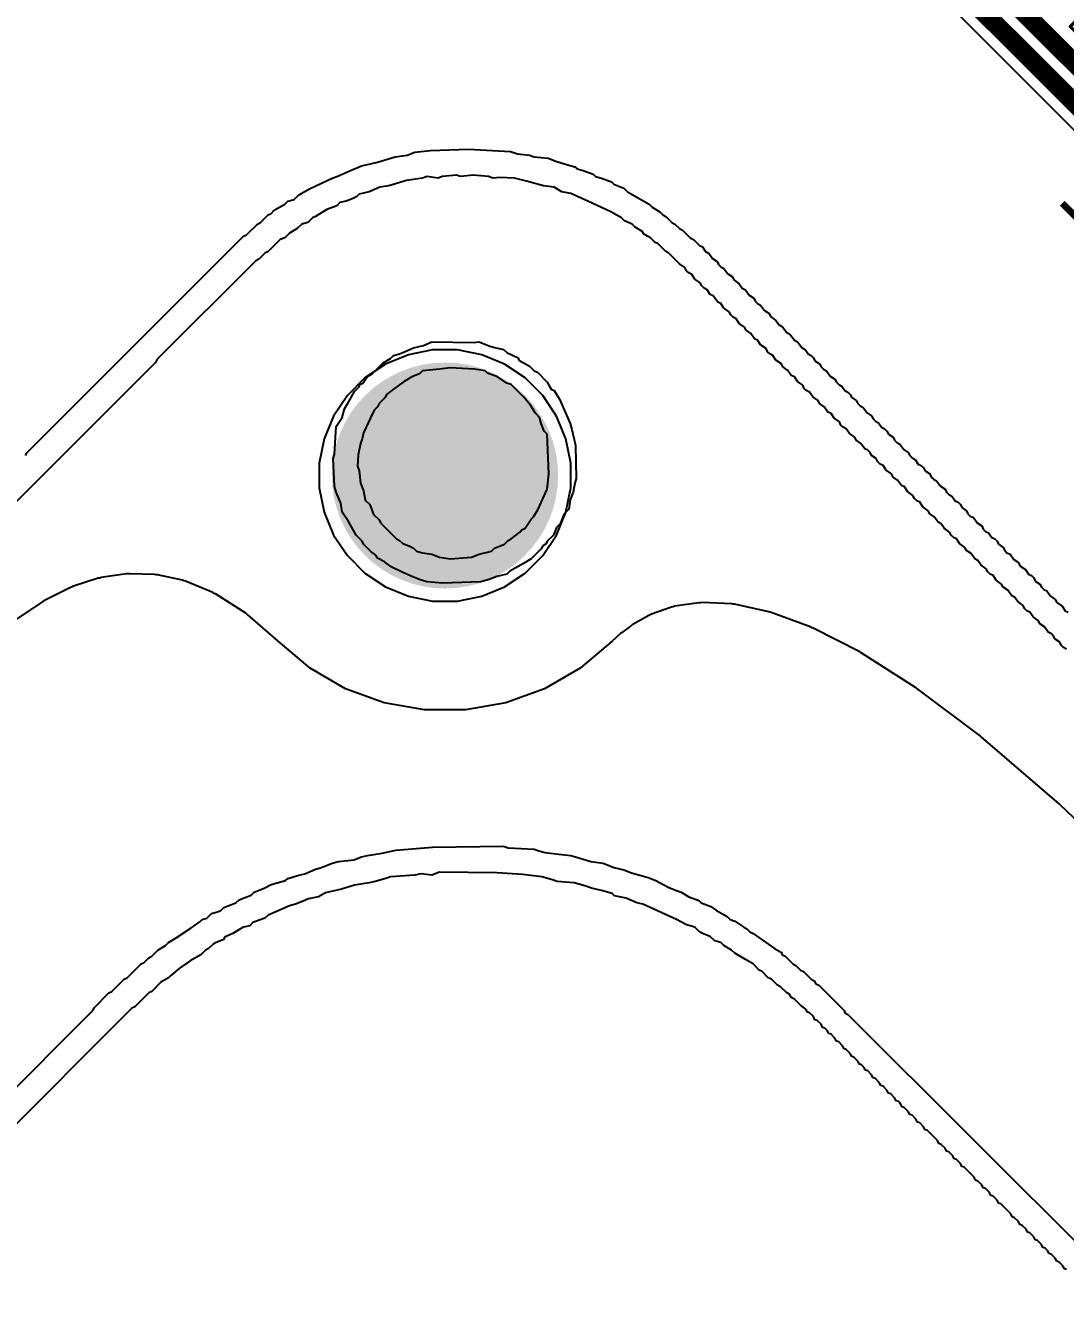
# Model space of a CAD drawing. Header units: millimetres. Extents: x 95 to 305, y 96 to 295.
# Drawn here: x 113.78 to 130.32, y 148.82 to 169.33 of the extents above; entities that cross this region are included whole.
import ezdxf

# ---------------------------------------------------------------- set-up
doc = ezdxf.new("R2010")
doc.units = ezdxf.units.MM
for name, color, linetype in [('BottomLayer', 5, 'Continuous'), ('BottomOverlay', 54, 'Continuous'), ('BottomSolder', 6, 'Continuous'), ('Mechanical13', 56, 'Continuous'), ('Mechanical15', 56, 'Continuous'), ('MultiLayer', 9, 'Continuous'), ('PadHoleLayer', 156, 'Continuous'), ('TopLayer', 1, 'Continuous'), ('TopSolder', 216, 'Continuous')]:
    doc.layers.add(name, color=color, linetype=linetype)
doc.styles.add('Arial', font='arial.ttf', dxfattribs={"height": 0.2})

# ---------------------------------------------------------------- blocks, each defined once
blk = doc.blocks.new('JST_XH_2_B_32')
at = {"layer": 'BottomLayer'}
blk.add_hatch(color=5, dxfattribs=at).paths.add_polyline_path([(-2.038, 1.313), (-0.463, 1.313), (-0.463, -0.263), (-2.038, -0.263)])
h = blk.add_hatch(color=5, dxfattribs=at)
edge = h.paths.add_edge_path()
edge.add_arc((1.25, 0.525), 0.787, 0, 360)
at = {"layer": 'BottomSolder'}
blk.add_hatch(color=6, dxfattribs=at).paths.add_polyline_path([(-2.088, 1.363), (-0.413, 1.363), (-0.413, -0.313), (-2.088, -0.313)])
h = blk.add_hatch(color=6, dxfattribs=at)
edge = h.paths.add_edge_path()
edge.add_arc((1.25, 0.525), 0.837, 0, 360)
at = {"layer": 'MultiLayer'}
h = blk.add_hatch(color=9, dxfattribs=at)
edge = h.paths.add_edge_path()
edge.add_arc((1.25, 0.525), 0.787, 0, 360)
at = {"layer": 'PadHoleLayer'}
h = blk.add_hatch(color=156, dxfattribs=at)
edge = h.paths.add_edge_path()
edge.add_arc((-1.25, 0.525), 0.525, 0, 360)
h = blk.add_hatch(color=156, dxfattribs=at)
edge = h.paths.add_edge_path()
edge.add_arc((1.25, 0.525), 0.525, 0, 360)
at = {"layer": 'TopLayer'}
blk.add_hatch(color=1, dxfattribs=at).paths.add_polyline_path([(-2.038, 1.313), (-0.463, 1.313), (-0.463, -0.263), (-2.038, -0.263)])
h = blk.add_hatch(color=1, dxfattribs=at)
edge = h.paths.add_edge_path()
edge.add_arc((1.25, 0.525), 0.787, 0, 360)
at = {"layer": 'TopSolder'}
blk.add_hatch(color=216, dxfattribs=at).paths.add_polyline_path([(-2.088, 1.363), (-0.413, 1.363), (-0.413, -0.313), (-2.088, -0.313)])
h = blk.add_hatch(color=216, dxfattribs=at)
edge = h.paths.add_edge_path()
edge.add_arc((1.25, 0.525), 0.837, 0, 360)
at = {"layer": 'BottomOverlay', "const_width": 0.127}
for points in [[(-3.7, 2.875), (-3.7, -2.875)], [(-3.7, 2.875), (3.7, 2.875)], [(3.7, 2.875), (3.7, -2.875)], [(-3.7, -2.875), (3.7, -2.875)]]:
    blk.add_lwpolyline(points, dxfattribs=at)
at = {"layer": 'BottomOverlay'}
for points, const_width in [([(-3.732, 2.875, 1), (-3.668, 2.875, 1)], 0.0635), ([(-3.732, 2.875, 1), (-3.668, 2.875, 1)], 0.0635), ([(3.668, 2.875, 1), (3.732, 2.875, 1)], 0.0635), ([(3.668, 2.875, 1), (3.732, 2.875, 1)], 0.0635), ([(-4.35, 0.525, 1), (-4.55, 0.525, 1)], 0.2), ([(-4.6, 0.525, 1), (-4.5, 0.525, 1)], 0.1), ([(-4.4, 0.525, 1), (-4.3, 0.525, 1)], 0.1), ([(-3.732, -2.875, 1), (-3.668, -2.875, 1)], 0.0635), ([(-3.732, -2.875, 1), (-3.668, -2.875, 1)], 0.0635), ([(3.668, -2.875, 1), (3.732, -2.875, 1)], 0.0635), ([(3.668, -2.875, 1), (3.732, -2.875, 1)], 0.0635)]:
    blk.add_lwpolyline(points, format="xyb", close=True, dxfattribs=dict(at, const_width=const_width))
at = {"layer": 'Mechanical13', "const_width": 0.127}
for points in [[(-3.7, 2.875), (-3.7, -2.875)], [(-3.7, 2.875), (3.7, 2.875)], [(3.7, 2.875), (3.7, -2.875)], [(-3.7, -2.875), (3.7, -2.875)]]:
    blk.add_lwpolyline(points, dxfattribs=at)
at = {"layer": 'Mechanical13'}
for points, const_width in [([(-3.732, 2.875, 1), (-3.668, 2.875, 1)], 0.0635), ([(-3.732, 2.875, 1), (-3.668, 2.875, 1)], 0.0635), ([(3.668, 2.875, 1), (3.732, 2.875, 1)], 0.0635), ([(3.668, 2.875, 1), (3.732, 2.875, 1)], 0.0635), ([(-4.35, 0.525, 1), (-4.55, 0.525, 1)], 0.2), ([(-4.6, 0.525, 1), (-4.5, 0.525, 1)], 0.1), ([(-4.4, 0.525, 1), (-4.3, 0.525, 1)], 0.1), ([(-3.732, -2.875, 1), (-3.668, -2.875, 1)], 0.0635), ([(-3.732, -2.875, 1), (-3.668, -2.875, 1)], 0.0635), ([(3.668, -2.875, 1), (3.732, -2.875, 1)], 0.0635), ([(3.668, -2.875, 1), (3.732, -2.875, 1)], 0.0635)]:
    blk.add_lwpolyline(points, format="xyb", close=True, dxfattribs=dict(at, const_width=const_width))
at = {"layer": 'Mechanical15', "const_width": 0.05}
for points in [[(-3.95, 3.125), (3.95, 3.125)], [(-3.95, 3.125), (-3.95, -3.125)], [(3.95, 3.125), (3.95, -3.125)], [(-3.95, -3.125), (3.95, -3.125)]]:
    blk.add_lwpolyline(points, dxfattribs=at)
at = {"layer": 'Mechanical15', "const_width": 0.025}
for points in [[(-3.962, 3.125, 1), (-3.938, 3.125, 1)], [(-3.962, 3.125, 1), (-3.938, 3.125, 1)], [(3.938, 3.125, 1), (3.962, 3.125, 1)], [(3.938, 3.125, 1), (3.962, 3.125, 1)], [(-3.962, -3.125, 1), (-3.938, -3.125, 1)], [(-3.962, -3.125, 1), (-3.938, -3.125, 1)], [(3.938, -3.125, 1), (3.962, -3.125, 1)], [(3.938, -3.125, 1), (3.962, -3.125, 1)]]:
    blk.add_lwpolyline(points, format="xyb", close=True, dxfattribs=at)

msp = doc.modelspace()

# ---------------------------------------------------------------- hatches: boundary and pattern name
at = {"layer": 'BottomLayer'}
h = msp.add_hatch(color=5, dxfattribs=at)
edge = h.paths.add_edge_path()
edge.add_arc((120.45, 162.17), 1.75, 0, 360)
at = {"layer": 'BottomSolder'}
h = msp.add_hatch(color=6, dxfattribs=at)
edge = h.paths.add_edge_path()
edge.add_arc((120.45, 162.17), 1.8, 0, 360)
at = {"layer": 'MultiLayer'}
h = msp.add_hatch(color=9, dxfattribs=at)
edge = h.paths.add_edge_path()
edge.add_arc((120.45, 162.17), 1.75, 0, 360)
at = {"layer": 'PadHoleLayer'}
h = msp.add_hatch(color=156, dxfattribs=at)
edge = h.paths.add_edge_path()
edge.add_arc((120.45, 162.17), 1.75, 0, 360)
at = {"layer": 'TopLayer'}
h = msp.add_hatch(color=1, dxfattribs=at)
edge = h.paths.add_edge_path()
edge.add_arc((120.45, 162.17), 1.75, 0, 360)
at = {"layer": 'TopSolder'}
h = msp.add_hatch(color=216, dxfattribs=at)
edge = h.paths.add_edge_path()
edge.add_arc((120.45, 162.17), 1.8, 0, 360)

# ---------------------------------------------------------------- linework, layer by layer
at = {"layer": 'BottomLayer'}
for p, q in [((120.253, 164.17), (119.867, 164.093)), ((120.647, 164.17), (120.253, 164.17)), ((121.034, 164.093), (120.647, 164.17)), ((119.503, 163.942), (119.176, 163.723)), ((119.867, 164.093), (119.503, 163.942)), ((121.398, 163.942), (121.034, 164.093)), ((121.725, 163.723), (121.398, 163.942)), ((119.176, 163.723), (118.897, 163.445)), ((122.004, 163.445), (121.725, 163.723)), ((118.897, 163.445), (118.678, 163.117)), ((122.223, 163.117), (122.004, 163.445)), ((118.678, 163.117), (118.527, 162.753)), ((122.374, 162.753), (122.223, 163.117)), ((118.527, 162.753), (118.45, 162.367)), ((122.45, 162.367), (122.374, 162.753)), ((118.45, 162.367), (118.45, 161.973)), ((122.45, 161.973), (122.45, 162.367)), ((118.45, 161.973), (118.527, 161.586)), ((122.374, 161.586), (122.45, 161.973)), ((118.527, 161.586), (118.678, 161.222)), ((122.223, 161.222), (122.374, 161.586)), ((118.678, 161.222), (118.897, 160.895)), ((122.004, 160.895), (122.223, 161.222)), ((118.897, 160.895), (119.176, 160.616)), ((121.725, 160.616), (122.004, 160.895)), ((114.934, 160.534), (114.526, 160.401)), ((114.956, 160.537), (114.934, 160.534)), ((114.976, 160.544), (114.956, 160.537)), ((115.382, 160.605), (114.976, 160.544)), ((115.405, 160.603), (115.382, 160.605)), ((115.428, 160.607), (115.405, 160.603)), ((115.83, 160.594), (115.428, 160.607)), ((115.853, 160.589), (115.83, 160.594)), ((115.876, 160.588), (115.853, 160.589)), ((116.275, 160.502), (115.876, 160.588)), ((116.296, 160.492), (116.275, 160.502)), ((116.319, 160.488), (116.296, 160.492)), ((116.758, 160.305), (116.319, 160.488)), ((119.176, 160.616), (119.503, 160.397)), ((121.398, 160.397), (121.725, 160.616)), ((114.491, 160.386), (114.079, 160.179)), ((114.509, 160.391), (114.491, 160.386)), ((114.526, 160.401), (114.509, 160.391)), ((116.777, 160.293), (116.758, 160.305)), ((116.798, 160.285), (116.777, 160.293)), ((117.281, 159.976), (116.798, 160.285)), ((119.503, 160.397), (119.867, 160.247)), ((119.867, 160.247), (120.253, 160.17)), ((120.647, 160.17), (121.034, 160.247)), ((121.034, 160.247), (121.398, 160.397)), ((114.05, 160.162), (113.635, 159.881)), ((114.066, 160.169), (114.05, 160.162)), ((114.079, 160.179), (114.066, 160.169)), ((120.253, 160.17), (120.647, 160.17)), ((124.055, 160.075), (123.734, 159.962)), ((124.079, 160.078), (124.055, 160.075)), ((124.102, 160.087), (124.079, 160.078)), ((124.491, 160.144), (124.102, 160.087)), ((124.516, 160.143), (124.491, 160.144)), ((124.54, 160.146), (124.516, 160.143)), ((125.012, 160.126), (124.54, 160.146)), ((125.033, 160.12), (125.012, 160.126)), ((125.055, 160.12), (125.033, 160.12)), ((125.604, 160.001), (125.055, 160.12)), ((117.295, 159.963), (117.281, 159.976)), ((117.312, 159.953), (117.295, 159.963)), ((117.788, 159.535), (117.312, 159.953)), ((123.692, 159.943), (123.427, 159.792)), ((123.714, 159.95), (123.692, 159.943)), ((123.734, 159.962), (123.714, 159.95)), ((125.62, 159.994), (125.604, 160.001)), ((125.638, 159.991), (125.62, 159.994)), ((126.277, 159.753), (125.638, 159.991)), ((123.24, 159.652), (123.111, 159.533)), ((123.25, 159.658), (123.24, 159.652)), ((123.258, 159.666), (123.25, 159.658)), ((123.399, 159.773), (123.258, 159.666)), ((123.414, 159.781), (123.399, 159.773)), ((123.427, 159.792), (123.414, 159.781)), ((126.29, 159.745), (126.277, 159.753)), ((126.305, 159.741), (126.29, 159.745)), ((127.05, 159.36), (126.305, 159.741)), ((118.303, 159.103), (117.788, 159.535)), ((123.111, 159.533), (122.598, 159.103)), ((127.059, 159.353), (127.05, 159.36)), ((127.071, 159.348), (127.059, 159.353)), ((127.938, 158.795), (127.071, 159.348)), ((118.868, 158.776), (118.303, 159.103)), ((122.598, 159.103), (122.033, 158.776)), ((127.945, 158.788), (127.938, 158.795)), ((127.954, 158.783), (127.945, 158.788)), ((128.962, 158.025), (127.954, 158.783)), ((119.481, 158.553), (118.868, 158.776)), ((122.033, 158.776), (121.42, 158.553)), ((120.124, 158.44), (119.481, 158.553)), ((120.777, 158.44), (120.124, 158.44)), ((121.42, 158.553), (120.777, 158.44)), ((128.967, 158.019), (128.962, 158.025)), ((128.975, 158.015), (128.967, 158.019)), ((130.222, 156.942), (128.975, 158.015)), ((130.227, 156.936), (130.222, 156.942)), ((130.232, 156.933), (130.227, 156.936)), ((131.587, 155.636), (130.232, 156.933))]:
    msp.add_line(p, q, dxfattribs=at)
at = {"layer": 'BottomOverlay'}
for p, q in [((119.375, 167.159), (119.655, 167.245)), ((119.655, 167.245), (119.85, 167.269)), ((119.85, 167.269), (119.972, 167.318)), ((119.972, 167.318), (120.215, 167.342)), ((120.215, 167.342), (120.824, 167.366)), ((120.824, 167.366), (121.493, 167.33)), ((121.493, 167.33), (121.602, 167.293)), ((121.602, 167.293), (121.797, 167.269)), ((121.797, 167.269), (121.87, 167.245)), ((121.87, 167.245), (122.089, 167.22)), ((122.089, 167.22), (122.211, 167.172)), ((118.73, 166.928), (118.949, 167.026)), ((118.949, 167.026), (119.12, 167.099)), ((119.12, 167.099), (119.217, 167.123)), ((119.217, 167.123), (119.375, 167.159)), ((122.211, 167.172), (122.381, 167.123)), ((122.381, 167.123), (122.515, 167.086)), ((122.515, 167.086), (122.552, 167.05)), ((122.552, 167.05), (122.649, 167.026)), ((122.649, 167.026), (122.807, 166.965)), ((118.292, 166.734), (118.657, 166.904)), ((118.657, 166.904), (118.73, 166.928)), ((119.558, 166.782), (119.412, 166.758)), ((119.838, 166.867), (119.558, 166.782)), ((120.093, 166.904), (119.838, 166.867)), ((120.166, 166.928), (120.093, 166.904)), ((120.337, 166.904), (120.166, 166.928)), ((120.41, 166.928), (120.337, 166.904)), ((120.629, 166.953), (120.41, 166.928)), ((120.702, 166.928), (120.629, 166.953)), ((120.897, 166.953), (120.702, 166.928)), ((121.14, 166.928), (120.897, 166.953)), ((121.213, 166.904), (121.14, 166.928)), ((121.323, 166.916), (121.213, 166.904)), ((121.554, 166.904), (121.323, 166.916)), ((121.748, 166.855), (121.554, 166.904)), ((122.016, 166.782), (121.748, 166.855)), ((122.187, 166.758), (122.016, 166.782)), ((122.807, 166.965), (122.844, 166.928)), ((122.844, 166.928), (122.941, 166.904)), ((122.941, 166.904), (123.099, 166.843)), ((123.099, 166.843), (123.136, 166.807)), ((123.136, 166.807), (123.294, 166.746)), ((118.049, 166.563), (118.122, 166.636)), ((118.122, 166.636), (118.292, 166.734)), ((118.998, 166.588), (118.876, 166.539)), ((119.047, 166.612), (118.998, 166.588)), ((119.083, 166.648), (119.047, 166.612)), ((119.241, 166.685), (119.083, 166.648)), ((119.412, 166.758), (119.241, 166.685)), ((122.308, 166.685), (122.187, 166.758)), ((122.454, 166.661), (122.308, 166.685)), ((122.722, 166.539), (122.454, 166.661)), ((123.294, 166.746), (123.355, 166.685)), ((123.355, 166.685), (123.696, 166.49)), ((117.684, 166.344), (117.732, 166.393)), ((117.732, 166.393), (117.903, 166.49)), ((117.903, 166.49), (117.951, 166.539)), ((117.951, 166.539), (118.049, 166.563)), ((118.572, 166.405), (118.39, 166.295)), ((118.73, 166.466), (118.572, 166.405)), ((118.779, 166.514), (118.73, 166.466)), ((118.876, 166.539), (118.779, 166.514)), ((123.087, 166.368), (122.722, 166.539)), ((123.696, 166.49), (123.744, 166.441)), ((123.744, 166.441), (123.866, 166.368)), ((117.294, 166.003), (117.465, 166.174)), ((117.465, 166.174), (117.513, 166.198)), ((117.513, 166.198), (117.635, 166.32)), ((117.635, 166.32), (117.684, 166.344)), ((118.171, 166.174), (118.098, 166.101)), ((118.268, 166.198), (118.171, 166.174)), ((118.341, 166.271), (118.268, 166.198)), ((118.39, 166.295), (118.341, 166.271)), ((123.258, 166.271), (123.087, 166.368)), ((123.306, 166.222), (123.258, 166.271)), ((123.428, 166.174), (123.306, 166.222)), ((123.477, 166.125), (123.428, 166.174)), ((123.866, 166.368), (123.915, 166.32)), ((123.915, 166.32), (123.963, 166.295)), ((123.963, 166.295), (124.061, 166.198)), ((124.061, 166.198), (124.109, 166.174)), ((124.109, 166.174), (124.182, 166.101)), ((113.802, 162.535), (117.246, 165.979)), ((117.246, 165.979), (117.294, 166.003)), ((117.976, 166.028), (117.903, 165.955)), ((118.098, 166.101), (117.976, 166.028)), ((123.598, 166.052), (123.477, 166.125)), ((123.61, 166.016), (123.598, 166.052)), ((123.671, 165.979), (123.61, 166.016)), ((123.72, 165.955), (123.671, 165.979)), ((124.182, 166.101), (124.231, 166.076)), ((124.231, 166.076), (124.353, 165.955)), ((117.83, 165.93), (117.635, 165.736)), ((117.903, 165.955), (117.83, 165.93)), ((123.793, 165.882), (123.72, 165.955)), ((123.842, 165.857), (123.793, 165.882)), ((123.963, 165.736), (123.842, 165.857)), ((124.353, 165.955), (124.401, 165.93)), ((124.401, 165.93), (124.499, 165.833)), ((124.499, 165.833), (124.548, 165.809)), ((124.548, 165.809), (124.596, 165.736)), ((117.44, 165.59), (115.87, 164.02)), ((117.489, 165.614), (117.44, 165.59)), ((117.586, 165.711), (117.489, 165.614)), ((117.635, 165.736), (117.586, 165.711)), ((124.012, 165.711), (123.963, 165.736)), ((124.182, 165.541), (124.012, 165.711)), ((124.596, 165.736), (124.645, 165.711)), ((124.645, 165.711), (124.706, 165.626)), ((124.706, 165.626), (124.779, 165.577)), ((124.779, 165.577), (124.803, 165.529)), ((124.268, 165.48), (124.182, 165.541)), ((124.292, 165.431), (124.268, 165.48)), ((124.328, 165.395), (124.292, 165.431)), ((124.377, 165.371), (124.328, 165.395)), ((124.426, 165.298), (124.377, 165.371)), ((124.803, 165.529), (124.84, 165.492)), ((124.84, 165.492), (124.888, 165.468)), ((124.888, 165.468), (124.949, 165.383)), ((124.949, 165.383), (125.022, 165.334)), ((124.511, 165.237), (124.426, 165.298)), ((124.535, 165.188), (124.511, 165.237)), ((124.572, 165.151), (124.535, 165.188)), ((124.621, 165.127), (124.572, 165.151)), ((125.022, 165.334), (125.046, 165.285)), ((125.046, 165.285), (125.132, 165.224)), ((125.132, 165.224), (125.18, 165.151)), ((125.18, 165.151), (125.229, 165.127)), ((124.669, 165.054), (124.621, 165.127)), ((124.718, 165.03), (124.669, 165.054)), ((124.791, 164.932), (124.718, 165.03)), ((125.229, 165.127), (125.29, 165.042)), ((125.29, 165.042), (125.363, 164.993)), ((125.363, 164.993), (125.387, 164.945)), ((125.387, 164.945), (125.424, 164.908)), ((124.84, 164.908), (124.791, 164.932)), ((124.888, 164.835), (124.84, 164.908)), ((124.973, 164.774), (124.888, 164.835)), ((124.998, 164.726), (124.973, 164.774)), ((125.424, 164.908), (125.472, 164.884)), ((125.472, 164.884), (125.533, 164.799)), ((125.533, 164.799), (125.606, 164.75)), ((125.606, 164.75), (125.631, 164.701)), ((125.034, 164.689), (124.998, 164.726)), ((125.083, 164.665), (125.034, 164.689)), ((125.132, 164.592), (125.083, 164.665)), ((125.217, 164.531), (125.132, 164.592)), ((125.241, 164.482), (125.217, 164.531)), ((125.631, 164.701), (125.716, 164.64)), ((125.716, 164.64), (125.764, 164.567)), ((125.764, 164.567), (125.813, 164.543)), ((125.813, 164.543), (125.886, 164.446)), ((125.314, 164.433), (125.241, 164.482)), ((125.375, 164.348), (125.314, 164.433)), ((125.424, 164.324), (125.375, 164.348)), ((125.472, 164.251), (125.424, 164.324)), ((125.886, 164.446), (125.935, 164.421)), ((125.935, 164.421), (126.008, 164.324)), ((126.008, 164.324), (126.057, 164.3)), ((119.728, 164.105), (119.777, 164.129)), ((119.777, 164.129), (119.947, 164.202)), ((119.947, 164.202), (120.106, 164.239)), ((120.106, 164.239), (120.239, 164.3)), ((120.239, 164.3), (120.909, 164.287)), ((120.909, 164.287), (120.994, 164.3)), ((120.994, 164.3), (121.164, 164.227)), ((121.164, 164.227), (121.262, 164.202)), ((121.262, 164.202), (121.383, 164.178)), ((121.383, 164.178), (121.432, 164.129)), ((121.432, 164.129), (121.615, 164.044)), ((125.558, 164.19), (125.472, 164.251)), ((125.582, 164.141), (125.558, 164.19)), ((125.618, 164.105), (125.582, 164.141)), ((126.057, 164.3), (126.13, 164.202)), ((126.13, 164.202), (126.178, 164.178)), ((126.178, 164.178), (126.227, 164.105)), ((115.846, 163.971), (113.205, 161.33)), ((115.87, 164.02), (115.846, 163.971)), ((119.29, 163.788), (119.461, 163.959)), ((119.461, 163.959), (119.582, 164.032)), ((119.582, 164.032), (119.631, 164.081)), ((119.631, 164.081), (119.728, 164.105)), ((121.615, 164.044), (121.627, 164.008)), ((121.627, 164.008), (121.797, 163.91)), ((121.797, 163.91), (121.87, 163.837)), ((125.667, 164.081), (125.618, 164.105)), ((125.716, 164.008), (125.667, 164.081)), ((125.801, 163.947), (125.716, 164.008)), ((125.825, 163.898), (125.801, 163.947)), ((126.227, 164.105), (126.276, 164.081)), ((126.276, 164.081), (126.312, 164.044)), ((126.312, 164.044), (126.336, 163.995)), ((126.336, 163.995), (126.409, 163.947)), ((126.409, 163.947), (126.434, 163.898)), ((119.144, 163.642), (119.205, 163.728)), ((119.205, 163.728), (119.241, 163.764)), ((119.241, 163.764), (119.29, 163.788)), ((119.923, 163.74), (119.801, 163.667)), ((120.045, 163.788), (119.923, 163.74)), ((120.093, 163.837), (120.045, 163.788)), ((120.361, 163.861), (120.093, 163.837)), ((120.531, 163.886), (120.361, 163.861)), ((120.921, 163.861), (120.531, 163.886)), ((121.091, 163.837), (120.921, 163.861)), ((121.128, 163.801), (121.091, 163.837)), ((121.286, 163.74), (121.128, 163.801)), ((121.432, 163.642), (121.286, 163.74)), ((121.87, 163.837), (121.919, 163.813)), ((121.919, 163.813), (122.077, 163.655)), ((125.898, 163.849), (125.825, 163.898)), ((125.959, 163.764), (125.898, 163.849)), ((126.008, 163.74), (125.959, 163.764)), ((126.057, 163.667), (126.008, 163.74)), ((126.434, 163.898), (126.47, 163.861)), ((126.47, 163.861), (126.519, 163.837)), ((126.519, 163.837), (126.58, 163.752)), ((126.58, 163.752), (126.653, 163.703)), ((126.653, 163.703), (126.677, 163.655)), ((118.913, 163.338), (119.01, 163.509)), ((119.01, 163.509), (119.083, 163.582)), ((119.083, 163.582), (119.095, 163.618)), ((119.095, 163.618), (119.144, 163.642)), ((119.631, 163.545), (119.521, 163.46)), ((119.801, 163.667), (119.631, 163.545)), ((121.505, 163.618), (121.432, 163.642)), ((121.7, 163.423), (121.505, 163.618)), ((122.077, 163.655), (122.101, 163.606)), ((122.101, 163.606), (122.138, 163.545)), ((122.138, 163.545), (122.187, 163.521)), ((122.187, 163.521), (122.272, 163.387)), ((126.142, 163.606), (126.057, 163.667)), ((126.166, 163.557), (126.142, 163.606)), ((126.203, 163.521), (126.166, 163.557)), ((126.251, 163.496), (126.203, 163.521)), ((126.677, 163.655), (126.714, 163.618)), ((126.714, 163.618), (126.762, 163.594)), ((126.762, 163.594), (126.811, 163.521)), ((126.811, 163.521), (126.86, 163.496)), ((118.852, 163.229), (118.913, 163.338)), ((119.4, 163.314), (119.375, 163.265)), ((119.497, 163.411), (119.4, 163.314)), ((119.521, 163.46), (119.497, 163.411)), ((121.809, 163.29), (121.7, 163.423)), ((122.272, 163.387), (122.345, 163.216)), ((126.3, 163.423), (126.251, 163.496)), ((126.385, 163.363), (126.3, 163.423)), ((126.409, 163.314), (126.385, 163.363)), ((126.483, 163.265), (126.409, 163.314)), ((126.86, 163.496), (126.896, 163.46)), ((126.896, 163.46), (126.921, 163.411)), ((126.921, 163.411), (126.994, 163.363)), ((126.994, 163.363), (127.018, 163.314)), ((127.018, 163.314), (127.054, 163.277)), ((118.718, 162.949), (118.816, 163.095)), ((118.816, 163.095), (118.852, 163.229)), ((119.302, 163.168), (119.156, 162.851)), ((119.327, 163.216), (119.302, 163.168)), ((119.375, 163.265), (119.327, 163.216)), ((121.882, 163.168), (121.809, 163.29)), ((121.955, 163.095), (121.882, 163.168)), ((121.98, 162.997), (121.955, 163.095)), ((122.345, 163.216), (122.442, 162.997)), ((126.543, 163.18), (126.483, 163.265)), ((126.592, 163.156), (126.543, 163.18)), ((126.641, 163.083), (126.592, 163.156)), ((127.054, 163.277), (127.103, 163.253)), ((127.103, 163.253), (127.164, 163.168)), ((127.164, 163.168), (127.237, 163.119)), ((127.237, 163.119), (127.261, 163.07)), ((118.694, 162.511), (118.718, 162.949)), ((122.028, 162.876), (121.98, 162.997)), ((122.442, 162.997), (122.466, 162.9)), ((122.466, 162.9), (122.503, 162.742)), ((126.726, 163.022), (126.641, 163.083)), ((126.75, 162.973), (126.726, 163.022)), ((126.787, 162.937), (126.75, 162.973)), ((126.835, 162.912), (126.787, 162.937)), ((126.884, 162.839), (126.835, 162.912)), ((127.261, 163.07), (127.298, 163.034)), ((127.298, 163.034), (127.347, 163.01)), ((127.347, 163.01), (127.395, 162.937)), ((127.395, 162.937), (127.444, 162.912)), ((127.444, 162.912), (127.48, 162.876)), ((119.108, 162.681), (119.071, 162.498)), ((119.132, 162.754), (119.108, 162.681)), ((119.156, 162.851), (119.132, 162.754)), ((122.077, 162.827), (122.028, 162.876)), ((122.101, 162.194), (122.077, 162.827)), ((122.503, 162.742), (122.527, 162.645)), ((126.969, 162.778), (126.884, 162.839)), ((126.994, 162.73), (126.969, 162.778)), ((127.067, 162.681), (126.994, 162.73)), ((127.127, 162.596), (127.067, 162.681)), ((127.48, 162.876), (127.505, 162.827)), ((127.505, 162.827), (127.578, 162.778)), ((127.578, 162.778), (127.602, 162.73)), ((127.602, 162.73), (127.639, 162.693)), ((127.639, 162.693), (127.687, 162.669)), ((113.777, 162.486), (113.802, 162.535)), ((118.67, 162.438), (118.694, 162.511)), ((119.071, 162.498), (119.059, 162.316)), ((122.527, 162.645), (122.539, 162.121)), ((127.176, 162.571), (127.127, 162.596)), ((127.213, 162.535), (127.176, 162.571)), ((127.237, 162.486), (127.213, 162.535)), ((127.31, 162.438), (127.237, 162.486)), ((127.687, 162.669), (127.748, 162.584)), ((127.748, 162.584), (127.821, 162.535)), ((127.821, 162.535), (127.846, 162.486)), ((127.846, 162.486), (127.882, 162.45)), ((118.694, 162), (118.67, 162.438)), ((119.059, 162.316), (119.083, 162.243)), ((127.334, 162.389), (127.31, 162.438)), ((127.371, 162.352), (127.334, 162.389)), ((127.42, 162.328), (127.371, 162.352)), ((127.468, 162.255), (127.42, 162.328)), ((127.882, 162.45), (127.931, 162.425)), ((127.931, 162.425), (127.979, 162.352)), ((127.979, 162.352), (128.028, 162.328)), ((128.028, 162.328), (128.065, 162.292)), ((128.065, 162.292), (128.089, 162.243)), ((119.083, 162.243), (119.108, 162.048)), ((122.077, 161.951), (122.101, 162.194)), ((122.539, 162.121), (122.515, 162.048)), ((127.553, 162.194), (127.468, 162.255)), ((127.578, 162.146), (127.553, 162.194)), ((127.651, 162.097), (127.578, 162.146)), ((127.712, 162.012), (127.651, 162.097)), ((128.089, 162.243), (128.162, 162.194)), ((128.162, 162.194), (128.186, 162.146)), ((128.186, 162.146), (128.223, 162.109)), ((128.223, 162.109), (128.271, 162.085)), ((128.271, 162.085), (128.332, 162)), ((118.718, 161.902), (118.694, 162)), ((118.791, 161.732), (118.718, 161.902)), ((119.108, 162.048), (119.156, 161.926)), ((119.156, 161.926), (119.181, 161.78)), ((121.931, 161.634), (122.077, 161.951)), ((122.491, 161.902), (122.442, 161.78)), ((122.515, 162.048), (122.491, 161.902)), ((127.76, 161.987), (127.712, 162.012)), ((127.809, 161.914), (127.76, 161.987)), ((127.894, 161.853), (127.809, 161.914)), ((128.332, 162), (128.405, 161.951)), ((128.405, 161.951), (128.43, 161.902)), ((128.43, 161.902), (128.466, 161.866)), ((128.466, 161.866), (128.515, 161.841)), ((118.816, 161.586), (118.791, 161.732)), ((119.181, 161.78), (119.193, 161.768)), ((119.193, 161.768), (119.254, 161.707)), ((119.254, 161.707), (119.315, 161.549)), ((122.442, 161.78), (122.418, 161.634)), ((127.919, 161.805), (127.894, 161.853)), ((127.955, 161.768), (127.919, 161.805)), ((128.004, 161.744), (127.955, 161.768)), ((128.052, 161.671), (128.004, 161.744)), ((128.138, 161.61), (128.052, 161.671)), ((128.515, 161.841), (128.564, 161.768)), ((128.564, 161.768), (128.612, 161.744)), ((128.612, 161.744), (128.649, 161.707)), ((128.649, 161.707), (128.673, 161.659)), ((128.673, 161.659), (128.746, 161.61)), ((118.913, 161.44), (118.816, 161.586)), ((119.315, 161.549), (119.4, 161.464)), ((119.4, 161.464), (119.424, 161.415)), ((121.724, 161.33), (121.821, 161.476)), ((121.821, 161.476), (121.858, 161.513)), ((121.858, 161.513), (121.931, 161.634)), ((122.345, 161.561), (122.284, 161.403)), ((122.418, 161.634), (122.345, 161.561)), ((128.162, 161.561), (128.138, 161.61)), ((128.235, 161.513), (128.162, 161.561)), ((128.296, 161.428), (128.235, 161.513)), ((128.746, 161.61), (128.77, 161.561)), ((128.77, 161.561), (128.807, 161.525)), ((128.807, 161.525), (128.856, 161.501)), ((128.856, 161.501), (128.916, 161.415)), ((119.035, 161.221), (118.913, 161.44)), ((119.424, 161.415), (119.68, 161.16)), ((121.505, 161.16), (121.639, 161.269)), ((121.639, 161.269), (121.675, 161.306)), ((121.675, 161.306), (121.724, 161.33)), ((122.223, 161.342), (122.174, 161.221)), ((122.284, 161.403), (122.223, 161.342)), ((128.344, 161.403), (128.296, 161.428)), ((128.393, 161.33), (128.344, 161.403)), ((128.478, 161.269), (128.393, 161.33)), ((128.503, 161.221), (128.478, 161.269)), ((128.916, 161.415), (128.989, 161.367)), ((128.989, 161.367), (129.014, 161.318)), ((129.014, 161.318), (129.05, 161.281)), ((129.05, 161.281), (129.099, 161.257)), ((129.099, 161.257), (129.148, 161.184)), ((119.132, 161.123), (119.035, 161.221)), ((119.156, 161.075), (119.132, 161.123)), ((119.266, 160.965), (119.156, 161.075)), ((119.68, 161.16), (119.728, 161.135)), ((119.728, 161.135), (119.777, 161.087)), ((119.777, 161.087), (119.899, 161.038)), ((119.899, 161.038), (119.947, 161.014)), ((121.237, 161.014), (121.396, 161.075)), ((121.396, 161.075), (121.456, 161.135)), ((121.456, 161.135), (121.505, 161.16)), ((122.004, 161.05), (121.98, 161.002)), ((122.053, 161.075), (122.004, 161.05)), ((122.077, 161.123), (122.053, 161.075)), ((122.174, 161.221), (122.077, 161.123)), ((128.539, 161.184), (128.503, 161.221)), ((128.588, 161.16), (128.539, 161.184)), ((128.637, 161.087), (128.588, 161.16)), ((128.722, 161.026), (128.637, 161.087)), ((129.148, 161.184), (129.196, 161.16)), ((129.196, 161.16), (129.233, 161.123)), ((129.233, 161.123), (129.257, 161.075)), ((129.257, 161.075), (129.33, 161.026)), ((119.351, 160.904), (119.266, 160.965)), ((119.375, 160.856), (119.351, 160.904)), ((119.485, 160.795), (119.375, 160.856)), ((119.947, 161.014), (119.996, 160.965)), ((119.996, 160.965), (120.093, 160.941)), ((120.093, 160.941), (120.239, 160.916)), ((120.239, 160.916), (120.361, 160.868)), ((120.361, 160.868), (120.531, 160.843)), ((120.531, 160.843), (120.872, 160.868)), ((120.872, 160.868), (120.994, 160.916)), ((120.994, 160.916), (121.189, 160.965)), ((121.189, 160.965), (121.237, 161.014)), ((121.821, 160.843), (121.7, 160.77)), ((121.98, 161.002), (121.821, 160.843)), ((128.746, 160.977), (128.722, 161.026)), ((128.819, 160.929), (128.746, 160.977)), ((128.88, 160.843), (128.819, 160.929)), ((128.929, 160.819), (128.88, 160.843)), ((129.33, 161.026), (129.355, 160.977)), ((129.355, 160.977), (129.391, 160.941)), ((129.391, 160.941), (129.44, 160.916)), ((129.44, 160.916), (129.501, 160.831)), ((129.501, 160.831), (129.574, 160.783)), ((119.57, 160.734), (119.485, 160.795)), ((119.582, 160.722), (119.57, 160.734)), ((119.777, 160.624), (119.582, 160.722)), ((121.481, 160.649), (121.432, 160.6)), ((121.7, 160.77), (121.481, 160.649)), ((128.977, 160.746), (128.929, 160.819)), ((129.062, 160.685), (128.977, 160.746)), ((129.087, 160.637), (129.062, 160.685)), ((129.123, 160.6), (129.087, 160.637)), ((129.574, 160.783), (129.598, 160.734)), ((129.598, 160.734), (129.683, 160.673)), ((129.683, 160.673), (129.732, 160.6)), ((119.947, 160.551), (119.777, 160.624)), ((120.069, 160.503), (119.947, 160.551)), ((120.166, 160.478), (120.069, 160.503)), ((120.41, 160.454), (120.166, 160.478)), ((121.018, 160.478), (120.41, 160.454)), ((121.152, 160.515), (121.018, 160.478)), ((121.274, 160.563), (121.152, 160.515)), ((121.432, 160.6), (121.274, 160.563)), ((129.172, 160.576), (129.123, 160.6)), ((129.221, 160.503), (129.172, 160.576)), ((129.306, 160.442), (129.221, 160.503)), ((129.33, 160.393), (129.306, 160.442)), ((129.732, 160.6), (129.781, 160.576)), ((129.781, 160.576), (129.817, 160.539)), ((129.817, 160.539), (129.841, 160.49)), ((129.841, 160.49), (129.914, 160.442)), ((129.914, 160.442), (129.939, 160.393)), ((129.403, 160.344), (129.33, 160.393)), ((129.464, 160.259), (129.403, 160.344)), ((129.513, 160.235), (129.464, 160.259)), ((129.561, 160.162), (129.513, 160.235)), ((129.939, 160.393), (129.975, 160.357)), ((129.975, 160.357), (130.024, 160.332)), ((130.024, 160.332), (130.085, 160.247)), ((130.085, 160.247), (130.158, 160.198)), ((129.647, 160.101), (129.561, 160.162)), ((129.671, 160.052), (129.647, 160.101)), ((129.707, 160.016), (129.671, 160.052)), ((129.756, 159.992), (129.707, 160.016)), ((130.158, 160.198), (130.182, 160.15)), ((130.182, 160.15), (130.267, 160.089)), ((130.267, 160.089), (130.316, 160.016)), ((130.316, 160.016), (130.365, 159.992)), ((129.805, 159.918), (129.756, 159.992)), ((129.89, 159.858), (129.805, 159.918)), ((129.914, 159.809), (129.89, 159.858)), ((129.987, 159.76), (129.914, 159.809)), ((130.048, 159.675), (129.987, 159.76)), ((130.097, 159.651), (130.048, 159.675)), ((130.133, 159.614), (130.097, 159.651)), ((130.158, 159.566), (130.133, 159.614)), ((130.231, 159.517), (130.158, 159.566)), ((130.255, 159.468), (130.231, 159.517)), ((130.292, 159.432), (130.255, 159.468)), ((130.34, 159.407), (130.292, 159.432)), ((119.12, 156.097), (119.217, 156.122)), ((119.217, 156.122), (119.448, 156.158)), ((119.448, 156.158), (119.57, 156.182)), ((119.57, 156.182), (119.667, 156.207)), ((119.667, 156.207), (120.252, 156.255)), ((120.252, 156.255), (121.383, 156.268)), ((121.383, 156.268), (121.456, 156.243)), ((121.456, 156.243), (121.87, 156.219)), ((121.87, 156.219), (121.943, 156.195)), ((121.943, 156.195), (122.041, 156.17)), ((122.041, 156.17), (122.211, 156.146)), ((122.211, 156.146), (122.454, 156.122)), ((122.454, 156.122), (122.527, 156.097)), ((118.39, 155.902), (118.487, 155.927)), ((118.487, 155.927), (118.657, 156)), ((118.657, 156), (118.755, 156.024)), ((118.755, 156.024), (118.998, 156.049)), ((118.998, 156.049), (119.12, 156.097)), ((122.527, 156.097), (122.771, 156.024)), ((122.771, 156.024), (122.965, 156)), ((122.965, 156), (123.136, 155.927)), ((123.136, 155.927), (123.294, 155.89)), ((117.781, 155.683), (117.915, 155.72)), ((117.915, 155.72), (117.951, 155.756)), ((117.951, 155.756), (118.122, 155.805)), ((118.122, 155.805), (118.219, 155.829)), ((118.219, 155.829), (118.39, 155.902)), ((119.339, 155.708), (119.241, 155.683)), ((119.509, 155.756), (119.339, 155.708)), ((119.582, 155.781), (119.509, 155.756)), ((119.972, 155.805), (119.582, 155.781)), ((120.069, 155.829), (119.972, 155.805)), ((120.239, 155.805), (120.069, 155.829)), ((120.361, 155.854), (120.239, 155.805)), ((121.274, 155.842), (120.361, 155.854)), ((121.688, 155.817), (121.274, 155.842)), ((121.992, 155.781), (121.688, 155.817)), ((122.162, 155.732), (121.992, 155.781)), ((122.235, 155.708), (122.162, 155.732)), ((122.503, 155.683), (122.235, 155.708)), ((123.294, 155.89), (123.416, 155.842)), ((123.416, 155.842), (123.683, 155.769)), ((123.683, 155.769), (123.805, 155.72)), ((123.805, 155.72), (124.012, 155.61)), ((117.367, 155.489), (117.416, 155.537)), ((117.416, 155.537), (117.574, 155.598)), ((117.574, 155.598), (117.684, 155.659)), ((117.684, 155.659), (117.781, 155.683)), ((118.548, 155.525), (118.438, 155.464)), ((118.803, 155.586), (118.548, 155.525)), ((119.01, 155.647), (118.803, 155.586)), ((119.241, 155.683), (119.01, 155.647)), ((122.673, 155.635), (122.503, 155.683)), ((122.783, 155.598), (122.673, 155.635)), ((122.941, 155.562), (122.783, 155.598)), ((123.111, 155.513), (122.941, 155.562)), ((123.148, 155.477), (123.111, 155.513)), ((124.012, 155.61), (124.134, 155.562)), ((124.134, 155.562), (124.207, 155.537)), ((124.207, 155.537), (124.328, 155.464)), ((116.881, 155.245), (116.929, 155.294)), ((116.929, 155.294), (117.124, 155.367)), ((117.124, 155.367), (117.173, 155.416)), ((117.173, 155.416), (117.367, 155.489)), ((117.976, 155.318), (117.757, 155.221)), ((118.073, 155.343), (117.976, 155.318)), ((118.195, 155.391), (118.073, 155.343)), ((118.28, 155.428), (118.195, 155.391)), ((118.438, 155.464), (118.28, 155.428)), ((123.331, 155.44), (123.148, 155.477)), ((123.501, 155.367), (123.331, 155.44)), ((123.598, 155.343), (123.501, 155.367)), ((124.134, 155.099), (123.598, 155.343)), ((124.328, 155.464), (124.487, 155.404)), ((124.487, 155.404), (124.523, 155.367)), ((124.523, 155.367), (124.681, 155.306)), ((124.681, 155.306), (124.767, 155.245)), ((116.552, 155.063), (116.588, 155.099)), ((116.588, 155.099), (116.662, 155.124)), ((116.662, 155.124), (116.735, 155.197)), ((116.735, 155.197), (116.832, 155.221)), ((116.832, 155.221), (116.881, 155.245)), ((117.586, 155.124), (117.392, 155.051)), ((117.635, 155.172), (117.586, 155.124)), ((117.757, 155.221), (117.635, 155.172)), ((124.292, 155.014), (124.134, 155.099)), ((124.767, 155.245), (124.937, 155.148)), ((124.937, 155.148), (124.986, 155.099)), ((124.986, 155.099), (125.059, 155.075)), ((116.175, 154.807), (116.406, 154.965)), ((116.406, 154.965), (116.552, 155.063)), ((117.197, 154.953), (117.075, 154.88)), ((117.246, 154.978), (117.197, 154.953)), ((117.343, 155.002), (117.246, 154.978)), ((117.392, 155.051), (117.343, 155.002)), ((124.426, 154.978), (124.292, 155.014)), ((124.499, 154.905), (124.426, 154.978)), ((124.548, 154.88), (124.499, 154.905)), ((125.059, 155.075), (125.205, 154.978)), ((125.205, 154.978), (125.253, 154.953)), ((125.253, 154.953), (125.302, 154.905)), ((125.302, 154.905), (125.351, 154.88)), ((115.883, 154.612), (116.004, 154.685)), ((116.004, 154.685), (116.053, 154.734)), ((116.053, 154.734), (116.175, 154.807)), ((116.759, 154.71), (116.686, 154.637)), ((116.808, 154.734), (116.759, 154.71)), ((116.929, 154.783), (116.808, 154.734)), ((116.941, 154.819), (116.929, 154.783)), ((117.075, 154.88), (116.941, 154.819)), ((124.669, 154.832), (124.548, 154.88)), ((124.742, 154.759), (124.669, 154.832)), ((124.84, 154.734), (124.742, 154.759)), ((124.888, 154.685), (124.84, 154.734)), ((125.01, 154.612), (124.888, 154.685)), ((125.351, 154.88), (125.691, 154.637)), ((115.664, 154.418), (115.737, 154.491)), ((115.737, 154.491), (115.785, 154.515)), ((115.785, 154.515), (115.883, 154.612)), ((116.564, 154.539), (116.394, 154.442)), ((116.637, 154.612), (116.564, 154.539)), ((116.686, 154.637), (116.637, 154.612)), ((125.059, 154.564), (125.01, 154.612)), ((125.229, 154.466), (125.059, 154.564)), ((125.691, 154.637), (125.801, 154.576)), ((125.801, 154.576), (125.813, 154.539)), ((125.813, 154.539), (125.862, 154.515)), ((125.862, 154.515), (125.984, 154.393)), ((115.396, 154.174), (115.615, 154.393)), ((115.615, 154.393), (115.664, 154.418)), ((116.223, 154.32), (116.09, 154.211)), ((116.394, 154.442), (116.223, 154.32)), ((125.351, 154.393), (125.229, 154.466)), ((125.448, 154.296), (125.351, 154.393)), ((125.497, 154.272), (125.448, 154.296)), ((125.594, 154.174), (125.497, 154.272)), ((125.984, 154.393), (126.032, 154.369)), ((126.032, 154.369), (126.105, 154.296)), ((126.105, 154.296), (126.154, 154.272)), ((126.154, 154.272), (126.276, 154.15)), ((115.152, 153.955), (115.347, 154.15)), ((115.347, 154.15), (115.396, 154.174)), ((115.931, 154.101), (115.785, 153.955)), ((116.053, 154.174), (115.931, 154.101)), ((116.09, 154.211), (116.053, 154.174)), ((125.643, 154.15), (125.594, 154.174)), ((125.74, 154.053), (125.643, 154.15)), ((126.276, 154.15), (126.324, 154.126)), ((126.324, 154.126), (126.349, 154.077)), ((126.349, 154.077), (126.397, 154.053)), ((114.873, 153.7), (115.104, 153.931)), ((115.104, 153.931), (115.152, 153.955)), ((115.737, 153.931), (115.518, 153.712)), ((115.785, 153.955), (115.737, 153.931)), ((125.789, 154.028), (125.74, 154.053)), ((125.886, 153.931), (125.789, 154.028)), ((125.935, 153.907), (125.886, 153.931)), ((125.959, 153.858), (125.935, 153.907)), ((126.008, 153.834), (125.959, 153.858)), ((126.397, 154.053), (126.799, 153.651)), ((112.658, 151.461), (114.848, 153.651)), ((115.469, 153.688), (112.731, 150.949)), ((114.848, 153.651), (114.873, 153.7)), ((115.518, 153.712), (115.469, 153.688)), ((126.105, 153.736), (126.008, 153.834)), ((126.19, 153.675), (126.105, 153.736)), ((126.215, 153.627), (126.19, 153.675)), ((126.799, 153.651), (126.811, 153.615)), ((126.251, 153.615), (126.215, 153.627)), ((126.312, 153.554), (126.251, 153.615)), ((126.336, 153.505), (126.312, 153.554)), ((126.373, 153.493), (126.336, 153.505)), ((126.434, 153.432), (126.373, 153.493)), ((126.811, 153.615), (126.86, 153.59)), ((126.86, 153.59), (154.084, 126.366)), ((126.458, 153.383), (126.434, 153.432)), ((126.495, 153.371), (126.458, 153.383)), ((126.531, 153.335), (126.495, 153.371)), ((126.556, 153.286), (126.531, 153.335)), ((126.592, 153.274), (126.556, 153.286)), ((126.653, 153.213), (126.592, 153.274)), ((126.677, 153.164), (126.653, 153.213)), ((126.714, 153.152), (126.677, 153.164)), ((126.775, 153.091), (126.714, 153.152)), ((126.799, 153.043), (126.775, 153.091)), ((126.835, 153.03), (126.799, 153.043)), ((126.896, 152.97), (126.835, 153.03)), ((126.921, 152.921), (126.896, 152.97)), ((126.957, 152.909), (126.921, 152.921)), ((127.018, 152.848), (126.957, 152.909)), ((127.042, 152.799), (127.018, 152.848)), ((127.079, 152.787), (127.042, 152.799)), ((127.115, 152.75), (127.079, 152.787)), ((127.14, 152.702), (127.115, 152.75)), ((127.176, 152.69), (127.14, 152.702)), ((127.237, 152.629), (127.176, 152.69)), ((127.261, 152.58), (127.237, 152.629)), ((127.298, 152.568), (127.261, 152.58)), ((127.359, 152.507), (127.298, 152.568)), ((127.383, 152.458), (127.359, 152.507)), ((127.42, 152.446), (127.383, 152.458)), ((127.48, 152.385), (127.42, 152.446)), ((127.505, 152.337), (127.48, 152.385)), ((127.541, 152.325), (127.505, 152.337)), ((127.602, 152.264), (127.541, 152.325)), ((127.626, 152.215), (127.602, 152.264)), ((127.663, 152.203), (127.626, 152.215)), ((127.699, 152.166), (127.663, 152.203)), ((127.724, 152.118), (127.699, 152.166)), ((127.76, 152.105), (127.724, 152.118)), ((127.821, 152.045), (127.76, 152.105)), ((127.846, 151.996), (127.821, 152.045)), ((127.882, 151.984), (127.846, 151.996)), ((127.943, 151.923), (127.882, 151.984)), ((127.967, 151.874), (127.943, 151.923)), ((128.004, 151.862), (127.967, 151.874)), ((128.065, 151.801), (128.004, 151.862)), ((128.089, 151.753), (128.065, 151.801)), ((128.125, 151.74), (128.089, 151.753)), ((128.284, 151.582), (128.125, 151.74)), ((128.308, 151.534), (128.284, 151.582)), ((128.344, 151.521), (128.308, 151.534)), ((128.405, 151.461), (128.344, 151.521)), ((128.43, 151.412), (128.405, 151.461)), ((128.466, 151.4), (128.43, 151.412)), ((128.527, 151.339), (128.466, 151.4)), ((128.551, 151.29), (128.527, 151.339)), ((128.588, 151.278), (128.551, 151.29)), ((128.649, 151.217), (128.588, 151.278)), ((128.673, 151.168), (128.649, 151.217)), ((128.71, 151.156), (128.673, 151.168)), ((128.868, 150.998), (128.71, 151.156)), ((128.892, 150.949), (128.868, 150.998)), ((128.929, 150.937), (128.892, 150.949)), ((128.989, 150.876), (128.929, 150.937)), ((129.014, 150.828), (128.989, 150.876)), ((129.05, 150.816), (129.014, 150.828)), ((129.111, 150.755), (129.05, 150.816)), ((129.136, 150.706), (129.111, 150.755)), ((129.172, 150.694), (129.136, 150.706)), ((129.233, 150.633), (129.172, 150.694)), ((129.257, 150.584), (129.233, 150.633)), ((129.294, 150.572), (129.257, 150.584)), ((129.452, 150.414), (129.294, 150.572)), ((129.476, 150.365), (129.452, 150.414)), ((129.513, 150.353), (129.476, 150.365)), ((129.574, 150.292), (129.513, 150.353)), ((129.598, 150.244), (129.574, 150.292)), ((129.634, 150.231), (129.598, 150.244)), ((129.695, 150.171), (129.634, 150.231)), ((129.72, 150.122), (129.695, 150.171)), ((129.756, 150.11), (129.72, 150.122)), ((129.817, 150.049), (129.756, 150.11)), ((129.841, 150), (129.817, 150.049)), ((129.878, 149.988), (129.841, 150)), ((129.939, 149.927), (129.878, 149.988)), ((129.963, 149.878), (129.939, 149.927)), ((130, 149.866), (129.963, 149.878)), ((130.036, 149.83), (130, 149.866)), ((130.06, 149.781), (130.036, 149.83)), ((130.097, 149.769), (130.06, 149.781)), ((130.158, 149.708), (130.097, 149.769)), ((130.182, 149.659), (130.158, 149.708)), ((130.219, 149.647), (130.182, 149.659)), ((130.279, 149.586), (130.219, 149.647)), ((130.304, 149.538), (130.279, 149.586)), ((130.34, 149.526), (130.304, 149.538))]:
    msp.add_line(p, q, dxfattribs=at)
at = {"layer": 'TopLayer'}
for p, q in [((113.784, 184.347), (163.347, 134.784)), ((120.253, 164.17), (119.867, 164.093)), ((120.647, 164.17), (120.253, 164.17)), ((121.034, 164.093), (120.647, 164.17)), ((119.503, 163.942), (119.176, 163.723)), ((119.867, 164.093), (119.503, 163.942)), ((121.398, 163.942), (121.034, 164.093)), ((121.725, 163.723), (121.398, 163.942)), ((119.176, 163.723), (118.897, 163.445)), ((122.004, 163.445), (121.725, 163.723)), ((118.897, 163.445), (118.678, 163.117)), ((122.223, 163.117), (122.004, 163.445)), ((118.678, 163.117), (118.527, 162.753)), ((122.374, 162.753), (122.223, 163.117)), ((118.527, 162.753), (118.45, 162.367)), ((122.45, 162.367), (122.374, 162.753)), ((118.45, 162.367), (118.45, 161.973)), ((122.45, 161.973), (122.45, 162.367)), ((118.45, 161.973), (118.527, 161.586)), ((122.374, 161.586), (122.45, 161.973)), ((118.527, 161.586), (118.678, 161.222)), ((122.223, 161.222), (122.374, 161.586)), ((118.678, 161.222), (118.897, 160.895)), ((122.004, 160.895), (122.223, 161.222)), ((118.897, 160.895), (119.176, 160.616)), ((121.725, 160.616), (122.004, 160.895)), ((114.934, 160.534), (114.526, 160.401)), ((114.956, 160.537), (114.934, 160.534)), ((114.976, 160.544), (114.956, 160.537)), ((115.382, 160.605), (114.976, 160.544)), ((115.405, 160.603), (115.382, 160.605)), ((115.428, 160.607), (115.405, 160.603)), ((115.83, 160.594), (115.428, 160.607)), ((115.853, 160.589), (115.83, 160.594)), ((115.876, 160.588), (115.853, 160.589)), ((116.275, 160.502), (115.876, 160.588)), ((116.296, 160.492), (116.275, 160.502)), ((116.319, 160.488), (116.296, 160.492)), ((116.758, 160.305), (116.319, 160.488)), ((119.176, 160.616), (119.503, 160.397)), ((121.398, 160.397), (121.725, 160.616)), ((114.491, 160.386), (114.079, 160.179)), ((114.509, 160.391), (114.491, 160.386)), ((114.526, 160.401), (114.509, 160.391)), ((116.777, 160.293), (116.758, 160.305)), ((116.798, 160.285), (116.777, 160.293)), ((117.281, 159.976), (116.798, 160.285)), ((119.503, 160.397), (119.867, 160.247)), ((119.867, 160.247), (120.253, 160.17)), ((120.647, 160.17), (121.034, 160.247)), ((121.034, 160.247), (121.398, 160.397)), ((114.05, 160.162), (113.635, 159.881)), ((114.066, 160.169), (114.05, 160.162)), ((114.079, 160.179), (114.066, 160.169)), ((120.253, 160.17), (120.647, 160.17)), ((124.055, 160.075), (123.734, 159.962)), ((124.079, 160.078), (124.055, 160.075)), ((124.102, 160.087), (124.079, 160.078)), ((124.491, 160.144), (124.102, 160.087)), ((124.516, 160.143), (124.491, 160.144)), ((124.54, 160.146), (124.516, 160.143)), ((125.012, 160.126), (124.54, 160.146)), ((125.033, 160.12), (125.012, 160.126)), ((125.055, 160.12), (125.033, 160.12)), ((125.604, 160.001), (125.055, 160.12)), ((117.295, 159.963), (117.281, 159.976)), ((117.312, 159.953), (117.295, 159.963)), ((117.788, 159.535), (117.312, 159.953)), ((123.692, 159.943), (123.427, 159.792)), ((123.714, 159.95), (123.692, 159.943)), ((123.734, 159.962), (123.714, 159.95)), ((125.62, 159.994), (125.604, 160.001)), ((125.638, 159.991), (125.62, 159.994)), ((126.277, 159.753), (125.638, 159.991)), ((123.24, 159.652), (123.111, 159.533)), ((123.25, 159.658), (123.24, 159.652)), ((123.258, 159.666), (123.25, 159.658)), ((123.399, 159.773), (123.258, 159.666)), ((123.414, 159.781), (123.399, 159.773)), ((123.427, 159.792), (123.414, 159.781)), ((126.29, 159.745), (126.277, 159.753)), ((126.305, 159.741), (126.29, 159.745)), ((127.05, 159.36), (126.305, 159.741)), ((118.303, 159.103), (117.788, 159.535)), ((123.111, 159.533), (122.598, 159.103)), ((127.059, 159.353), (127.05, 159.36)), ((127.071, 159.348), (127.059, 159.353)), ((127.938, 158.795), (127.071, 159.348)), ((118.868, 158.776), (118.303, 159.103)), ((122.598, 159.103), (122.033, 158.776)), ((127.945, 158.788), (127.938, 158.795)), ((127.954, 158.783), (127.945, 158.788)), ((128.962, 158.025), (127.954, 158.783)), ((119.481, 158.553), (118.868, 158.776)), ((122.033, 158.776), (121.42, 158.553)), ((120.124, 158.44), (119.481, 158.553)), ((120.777, 158.44), (120.124, 158.44)), ((121.42, 158.553), (120.777, 158.44)), ((128.967, 158.019), (128.962, 158.025)), ((128.975, 158.015), (128.967, 158.019)), ((130.222, 156.942), (128.975, 158.015)), ((130.227, 156.936), (130.222, 156.942)), ((130.232, 156.933), (130.227, 156.936)), ((131.587, 155.636), (130.232, 156.933))]:
    msp.add_line(p, q, dxfattribs=at)
at = {"layer": 'TopLayer', "const_width": 0.3}
for points in [[(114, 184.564), (163.564, 135)], [(114.656, 184.544), (163.75, 135.45)]]:
    msp.add_lwpolyline(points, dxfattribs=at)

# ---------------------------------------------------------------- block references
at = {"rotation": 45}
msp.add_blockref('JST_XH_2_B_32', (135.4, 169.9), dxfattribs=at)

# ---------------------------------------------------------------- texts
at = {"layer": 'BottomOverlay', "style": 'Arial', "text_generation_flag": 2}
msp.add_text('XP21', height=1, rotation=315, dxfattribs=at).set_placement((132.6, 164.1))

doc.saveas('drawing.dxf')
